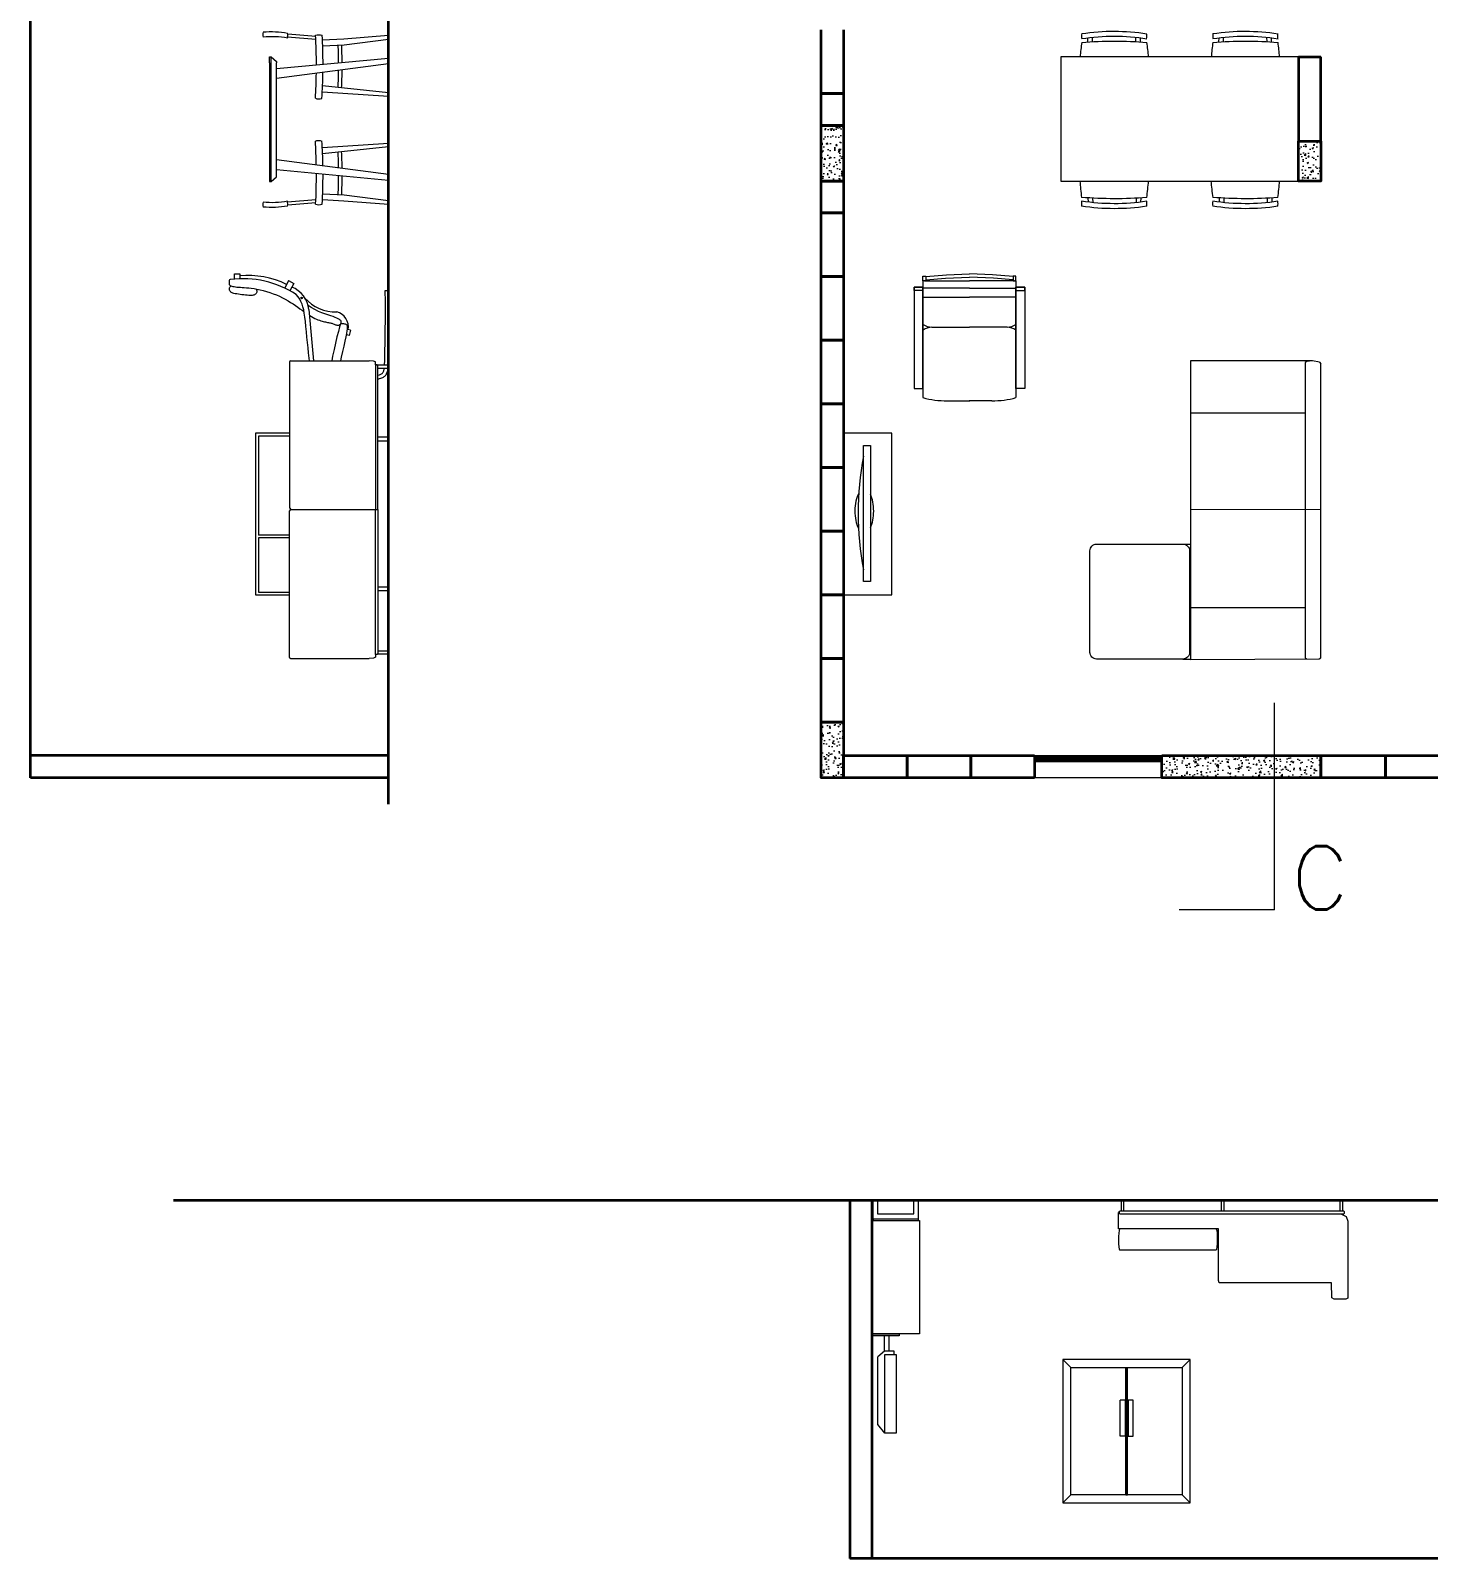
# Model space of a CAD drawing. Header units: inches. Extents: x 140.5 to 186.8, y 19 to 37.2.
# Drawn here: x 140.48 to 149.26, y 18.97 to 28.57 of the extents above; entities that cross this region are included whole.
import ezdxf

# ---------------------------------------------------------------- set-up
doc = ezdxf.new("R2010")
doc.units = ezdxf.units.IN
doc.header["$MEASUREMENT"] = 0
for name, color, linetype, lineweight in [('A-ANNO-SYMB', 3, 'Continuous', 18), ('A-ANNO-TEXT', 3, 'Continuous', 18), ('A-ELEV-PATT', 8, 'Continuous', 18), ('A-FLOR-PATT', 8, 'Continuous', 18), ('A-FURN', 8, 'Continuous', 18), ('A-GLAZ-FULL', 4, 'Continuous', 25), ('A-WALL-FULL', 7, 'Continuous', 35)]:
    doc.layers.add(name, color=color, linetype=linetype, lineweight=lineweight)
doc.styles.add('E-ROMANS', font='romans.shx', dxfattribs={"width": 0.8})
pattern_1 = [(50, (178.86213, 111.02678), (0.091092334, -0.00796954), [0.009525, -0.104775]), (355, (178.86213, 111.02678), (-0.01762141, 0.09552832), [0.00762, -0.08382]), (100.451, (178.86972, 111.02612), (0.07347125, 0.08755834), [0.008095, -0.089045]), (46.1842, (178.86213, 111.05218), (0.13553952, -0.02102116), [0.0142875, -0.1571625]), (96.6356, (178.87343, 111.05043), (0.11870212, 0.12371278), [0.0121425, -0.1335675]), (351.184, (178.86213, 111.05218), (0.1187023, 0.12371256), [0.01143, -0.12573]), (21, (178.87483, 111.04583), (0.07580744, -0.05113276), [0.009525, -0.104775]), (326, (178.87483, 111.04583), (0.03090101, 0.09209398), [0.00762, -0.08382]), (71.4514, (178.88115, 111.04157), (0.106708245, 0.04096143), [0.008095, -0.089045]), (37.5, (178.862132, 111.02678), (0.001544302, 0.04227752), [0, -0.082804, 0, -0.08509, 0, -0.0841375]), (7.5, (178.86213, 111.02678), (0.033409831, 0.050090287), [0, -0.048514, 0, -0.080899, 0, -0.0320675]), (327.5, (178.83381, 111.02678), (0.067795298, -0.002864372), [0, -0.03175, 0, -0.09906, 0, -0.131445]), (317.5, (178.82111, 111.02678), (0.07406459, 0.012713246), [0, -0.041275, 0, -0.065786, 0, -0.093345])]

# ---------------------------------------------------------------- blocks, each defined once
blk = doc.blocks.new('A$C08E36EE4')
for p, q in [((-27.99, 59.11), (-28.57, 59.11)), ((-28.57, 55.8), (-11.71, 55.8)), ((5.14, 55.8), (-11.71, 55.8)), ((4.57, 59.11), (5.14, 59.11)), ((-25.36, 44.89), (-11.71, 44.89)), ((1.93, 44.89), (-11.71, 44.89)), ((-19.81, 18.25), (-11.55, 18.25)), ((-3.62, 18.25), (-11.88, 18.25))]:
    blk.add_line(p, q)
for points in [[(-28.57, 63.41), (-27.58, 63.41), (-27.58, 61.76), (-28.57, 61.76)], [(5.14, 63.41), (4.15, 63.41), (4.15, 61.76), (5.14, 61.76)], [(-31.71, 22.71), (-28.57, 22.71), (-28.57, 59.44), (-31.71, 59.44)], [(-31.71, 59.44), (-28.57, 59.44), (-28.57, 58.26), (-31.71, 58.26)], [(8.29, 22.71), (5.14, 22.71), (5.14, 59.44), (8.29, 59.44)], [(8.29, 59.44), (5.14, 59.44), (5.14, 58.26), (8.29, 58.26)]]:
    blk.add_lwpolyline(points, close=True)
for points in [[(-28.57, 61.76), (-28.57, 19.4)], [(-27.98, 61.76), (-11.71, 61.76)], [(-27.58, 63.25), (-20.05, 63.87), (-11.71, 64.24)], [(-27.58, 62.09), (-20.42, 62.69), (-11.71, 63.08)], [(4.15, 63.25), (-3.38, 63.87), (-11.71, 64.24)], [(4.15, 62.09), (-3.01, 62.69), (-11.71, 63.08)], [(4.55, 61.76), (-11.71, 61.76)], [(5.14, 61.76), (5.14, 19.4)], [(-11.71, 59.11), (-27.99, 59.11)], [(-11.71, 59.11), (4.57, 59.11)]]:
    blk.add_lwpolyline(points)
for centre, radius, start, end in [((-25.08, 51.44), 6.56, 237.8862, 267.5576), ((-25.08, 38.33), 6.56, 92.4424, 122.1138), ((1.65, 51.44), 6.56, 272.4424, 302.1138), ((1.65, 38.33), 6.56, 57.8862, 87.5576), ((-20.57, 46.26), 28.02, 253.4121, 271.5567), ((-2.86, 46.26), 28.02, 268.4433, 286.5879)]:
    blk.add_arc(centre, radius, start, end)
blk = doc.blocks.new('A$C245B2C86')
for p, q in [((-86, 181.4), (-84.9, 182.4)), ((24.3, 182.4), (24, 84.8)), ((-47.9, 170.5), (-47.9, 84.8)), ((97.3, 84.8), (97.3, 170.5)), ((50, 79.2), (50, 84.8)), ((135.9, 79.2), (136.1, 84.8))]:
    blk.add_line(p, q)
for points in [[(-86, 181.4), (-87.2, 176.1), (-87.2, 84.8), (136.2, 84.8), (135.8, 181), (135.1, 182.4), (-84.9, 182.4)], [(-87.2, 176.1), (-86.5, 171.9), (-85.8, 170.5), (135.1, 170.5), (135.8, 171.7)]]:
    blk.add_lwpolyline(points)
blk.add_lwpolyline([(55, 84.2), (130.9, 84.2, -0.414214), (135.9, 79.2), (135.9, 14.7, -0.414214), (130.9, 9.7), (55, 9.7, -0.414214), (50, 14.7), (50, 79.2, -0.414214)], format="xyb", close=True)
blk = doc.blocks.new('A$C3DB733C8')
for p, q in [((-154.5, 98.4), (-154.5, 40.1)), ((66.8, 98.4), (66.8, 40.1)), ((-151.5, 35.4), (-43.8, 35.4)), ((63.8, 35.4), (-43.8, 35.4))]:
    blk.add_line(p, q)
for points in [[(-154.5, 98.4), (-154.3, 99), (-153.5, 99.2), (-45, 99.2), (-43.8, 98.2), (-43.8, 46.9), (-43.8, 33.6), (-150.8, 33.6), (-151.5, 34.1), (-151.5, 35.4), (-153.5, 35.3), (-154.3, 36.8), (-154.5, 40.1)], [(66.8, 98.4), (66.6, 99), (65.9, 99.2), (-42.6, 99.2), (-43.8, 98.2), (-43.8, 46.9), (-43.8, 33.6), (63.1, 33.6), (63.9, 34.1), (63.8, 35.4), (65.9, 35.3), (66.6, 36.8), (66.8, 40.1)], [(-148.8, 33.6), (-148.8, 25.6), (-151.1, 25.6), (-151.1, 33.8)], [(61.2, 33.6), (61.2, 25.6), (63.5, 25.6), (63.5, 33.8)]]:
    blk.add_lwpolyline(points)
blk = doc.blocks.new('divano lato')
for p, q in [((31.4304, 8.8405), (31.415, 8.8324)), ((31.505, 8.8405), (31.4304, 8.8405)), ((31.5164, 8.8338), (31.505, 8.8405)), ((31.415, 8.8324), (31.4137, 8.7364)), ((31.5164, 8.3494), (31.5164, 8.8338)), ((30.7072, 8.7364), (30.7042, 8.7228)), ((30.7042, 8.7228), (30.7042, 8.3973)), ((31.4137, 8.7364), (30.7072, 8.7364)), ((30.0751, 8.4691), (30.0756, 8.4915)), ((30.0756, 8.446), (30.0751, 8.4691)), ((30.0756, 8.4915), (30.0769, 8.5109)), ((30.0769, 8.5109), (30.0791, 8.5247)), ((30.0791, 8.5247), (30.0822, 8.5306)), ((30.0822, 8.5306), (30.6899, 8.5307)), ((30.6913, 8.5269), (30.6899, 8.5307)), ((30.6935, 8.5108), (30.6913, 8.5269)), ((30.6949, 8.4901), (30.6935, 8.5108)), ((30.6956, 8.4671), (30.6949, 8.4901)), ((30.6954, 8.4442), (30.6956, 8.4671)), ((30.7042, 8.3973), (30.0749, 8.3971)), ((30.0749, 8.3971), (30.075, 8.2961)), ((30.0769, 8.4246), (30.0756, 8.446)), ((30.0791, 8.4076), (30.0769, 8.4246)), ((30.0822, 8.3971), (30.0791, 8.4076)), ((30.6894, 8.3973), (30.6929, 8.4088)), ((30.6929, 8.4088), (30.6945, 8.424)), ((30.6945, 8.424), (30.6954, 8.4442)), ((30.075, 8.2961), (30.0794, 8.2961)), ((30.0794, 8.2919), (30.0794, 8.2995)), ((30.0836, 8.3037), (31.4911, 8.3037)), ((31.4911, 8.2877), (30.0836, 8.2877)), ((30.0922, 8.2194), (30.0922, 8.2877)), ((30.1099, 8.2877), (30.1099, 8.2194)), ((30.7211, 8.2194), (30.7211, 8.2877)), ((30.7388, 8.2877), (30.7388, 8.2194)), ((31.4667, 8.2194), (31.4667, 8.2877)), ((31.4717, 8.3033), (31.5064, 8.3198)), ((31.4843, 8.2877), (31.4843, 8.2194)), ((31.4953, 8.2995), (31.4953, 8.2919)), ((31.5064, 8.3198), (31.5164, 8.3494)), ((30.1099, 8.2194), (30.0922, 8.2194)), ((30.7388, 8.2194), (30.7211, 8.2194)), ((31.4843, 8.2194), (31.4667, 8.2194))]:
    blk.add_line(p, q)
for centre, start, end in [((30.0836, 8.2995), 90, 180), ((30.0836, 8.2919), 180, 270), ((31.4911, 8.2995), 360, 90), ((31.4911, 8.2919), 270, 0)]:
    blk.add_arc(centre, 0.00424, start, end)

msp = doc.modelspace()

# ---------------------------------------------------------------- hatches: boundary and pattern name
at = {"layer": 'A-FLOR-PATT'}
h = msp.add_hatch(dxfattribs=at)
h.set_pattern_fill('AR-CONC', color=256, scale=0.0005, style=0)
h.set_pattern_definition(pattern_1)
h.paths.add_polyline_path([(145.5876, 27.9759), (145.4476, 27.9759), (145.4476, 27.6259), (145.5876, 27.6259)])
h = msp.add_hatch(dxfattribs=at)
h.set_pattern_fill('AR-CONC', color=256, scale=0.0005, style=0)
h.set_pattern_definition([(50, (178.85713, 111.02678), (0.091092334, -0.00796954), [0.009525, -0.104775]), (355, (178.85713, 111.02678), (-0.01762141, 0.09552832), [0.00762, -0.08382]), (100.451, (178.86472, 111.02612), (0.07347125, 0.08755834), [0.008095, -0.089045]), (46.1842, (178.85713, 111.05218), (0.13553952, -0.02102116), [0.0142875, -0.1571625]), (96.6356, (178.86843, 111.05043), (0.11870212, 0.12371278), [0.0121425, -0.1335675]), (351.184, (178.85713, 111.05218), (0.1187023, 0.12371256), [0.01143, -0.12573]), (21, (178.86983, 111.04583), (0.07580744, -0.05113276), [0.009525, -0.104775]), (326, (178.86983, 111.04583), (0.03090101, 0.09209398), [0.00762, -0.08382]), (71.4514, (178.87615, 111.04157), (0.106708245, 0.04096143), [0.008095, -0.089045]), (37.5, (178.857132, 111.02678), (0.001544302, 0.04227752), [0, -0.082804, 0, -0.08509, 0, -0.0841375]), (7.5, (178.85713, 111.02678), (0.033409831, 0.050090287), [0, -0.048514, 0, -0.080899, 0, -0.0320675]), (327.5, (178.82881, 111.02678), (0.067795298, -0.002864372), [0, -0.03175, 0, -0.09906, 0, -0.131445]), (317.5, (178.81611, 111.02678), (0.07406459, 0.012713246), [0, -0.041275, 0, -0.065786, 0, -0.093345])])
h.paths.add_polyline_path([(148.5876, 27.8759), (148.4476, 27.8759), (148.4476, 27.6259), (148.5876, 27.6259)])
h = msp.add_hatch(dxfattribs=at)
h.set_pattern_fill('AR-CONC', color=256, scale=0.0005, style=0)
h.set_pattern_definition(pattern_1)
h.paths.add_polyline_path([(145.4476, 23.8759), (145.5876, 23.8759), (145.5876, 24.2259), (145.4476, 24.2259)])
for points in [[(146.8042, 23.9796), (146.8042, 23.9821), (146.7901, 23.9821), (146.7901, 24.0034), (146.8042, 24.0034), (146.8042, 24.0059), (146.7876, 24.0059), (146.7876, 23.9796)], [(147.5709, 23.9796), (147.5709, 23.9821), (147.5851, 23.9821), (147.5851, 24.0034), (147.5709, 24.0034), (147.5709, 24.0059), (147.5876, 24.0059), (147.5876, 23.9796)]]:
    msp.add_hatch(color=256, dxfattribs=at).paths.add_polyline_path(points)
h = msp.add_hatch(dxfattribs=at)
h.set_pattern_fill('AR-CONC', color=256, scale=0.0005, style=0)
h.set_pattern_definition([(50, (181.05213, 111.02678), (0.091092334, -0.00796954), [0.009525, -0.104775]), (355, (181.05213, 111.02678), (-0.01762141, 0.09552832), [0.00762, -0.08382]), (100.451, (181.05972, 111.02612), (0.07347125, 0.08755834), [0.008095, -0.089045]), (46.1842, (181.05213, 111.05218), (0.13553952, -0.02102116), [0.0142875, -0.1571625]), (96.6356, (181.06343, 111.05043), (0.11870212, 0.12371278), [0.0121425, -0.1335675]), (351.184, (181.05213, 111.05218), (0.1187023, 0.12371256), [0.01143, -0.12573]), (21, (181.06483, 111.04583), (0.07580744, -0.05113276), [0.009525, -0.104775]), (326, (181.06483, 111.04583), (0.03090101, 0.09209398), [0.00762, -0.08382]), (71.4514, (181.07115, 111.04157), (0.106708245, 0.04096143), [0.008095, -0.089045]), (37.5, (181.052132, 111.02678), (0.001544302, 0.04227752), [0, -0.082804, 0, -0.08509, 0, -0.0841375]), (7.5, (181.05213, 111.02678), (0.033409831, 0.050090287), [0, -0.048514, 0, -0.080899, 0, -0.0320675]), (327.5, (181.02381, 111.02678), (0.067795298, -0.002864372), [0, -0.03175, 0, -0.09906, 0, -0.131445]), (317.5, (181.01111, 111.02678), (0.07406459, 0.012713246), [0, -0.041275, 0, -0.065786, 0, -0.093345])])
h.paths.add_polyline_path([(147.5876, 24.0159), (147.5876, 23.8759), (148.5876, 23.8759), (148.5876, 24.0159)])

# ---------------------------------------------------------------- linework, layer by layer
for p, q in [((142.6615, 26.4062), (142.6634, 26.4067)), ((142.6627, 26.3799), (142.6615, 26.3796))]:
    msp.add_line(p, q)
at = {"layer": 'A-ANNO-SYMB'}
for q in [(148.2959, 24.3469), (147.6959, 23.0469)]:
    msp.add_line((148.2959, 23.0469), q, dxfattribs=at)
at = {"layer": 'A-ELEV-PATT'}
for p, q in [((147.3261, 19.7389), (147.3261, 19.9646)), ((147.3566, 19.9646), (147.3566, 19.7389)), ((147.3766, 19.9646), (147.3766, 19.7389)), ((147.4071, 19.7389), (147.4071, 19.9646)), ((147.3566, 19.7389), (147.3261, 19.7389)), ((147.3766, 19.7389), (147.4071, 19.7389))]:
    msp.add_line(p, q, dxfattribs=at)
at = {"layer": 'A-FURN'}
for p, q in [((142.2725, 28.5152), (142.0951, 28.5298)), ((142.2715, 28.5346), (142.0955, 28.549)), ((142.314, 28.5143), (142.4487, 28.5208)), ((142.4487, 28.5208), (142.7299, 28.5433)), ((142.7299, 28.5187), (142.7299, 28.5432)), ((147.1215, 28.5265), (147.1208, 28.5004)), ((147.1501, 28.53), (147.1494, 28.5021)), ((147.4254, 28.5018), (147.4246, 28.5299)), ((147.454, 28.5003), (147.4531, 28.5265)), ((147.9454, 28.5265), (147.9447, 28.5004)), ((147.9741, 28.53), (147.9733, 28.5021)), ((148.2493, 28.5018), (148.2485, 28.5299)), ((148.2779, 28.5003), (148.277, 28.5265)), ((142.3155, 28.4769), (142.4497, 28.4833)), ((142.4497, 28.4833), (142.7299, 28.5187)), ((141.9923, 27.6235), (141.9923, 28.4066)), ((142.3132, 28.1871), (142.7299, 28.1603)), ((142.7299, 28.1814), (142.3149, 28.2255)), ((142.7299, 28.1603), (142.7299, 28.1814)), ((142.3132, 27.8366), (142.7299, 27.8634)), ((142.7299, 27.8634), (142.7299, 27.8423)), ((142.7299, 27.8423), (142.3149, 27.7982)), ((142.2725, 27.5085), (142.0951, 27.4939)), ((142.2715, 27.4891), (142.0955, 27.4747)), ((142.314, 27.5094), (142.4487, 27.5029)), ((142.3155, 27.5468), (142.4497, 27.5404)), ((142.4487, 27.5029), (142.7299, 27.4804)), ((142.4497, 27.5404), (142.7299, 27.505)), ((142.7299, 27.505), (142.7299, 27.4805)), ((147.1241, 27.5204), (147.125, 27.4942)), ((147.1527, 27.5189), (147.1535, 27.4908)), ((147.4279, 27.4907), (147.4287, 27.5186)), ((147.4565, 27.4942), (147.4573, 27.5203)), ((147.948, 27.5204), (147.9489, 27.4942)), ((147.9766, 27.5189), (147.9774, 27.4908)), ((148.2518, 27.4907), (148.2526, 27.5186)), ((148.2805, 27.4942), (148.2812, 27.5203)), ((142.1006, 27.0013), (142.0773, 26.953)), ((142.1006, 27.0013), (142.1334, 26.9827)), ((142.1334, 26.9827), (142.108, 26.9371)), ((142.1607, 26.8977), (142.1484, 26.9127)), ((142.1709, 26.883), (142.1607, 26.8977)), ((142.7088, 26.9391), (142.7299, 26.9391)), ((142.7099, 26.8681), (142.7088, 26.9391)), ((142.1791, 26.8683), (142.1709, 26.883)), ((142.1859, 26.8527), (142.1791, 26.8683)), ((142.1913, 26.8358), (142.1859, 26.8527)), ((142.1959, 26.8169), (142.1913, 26.8358)), ((142.1998, 26.7954), (142.1959, 26.8169)), ((142.2033, 26.7708), (142.1998, 26.7954)), ((142.228, 26.819), (142.2574, 26.4971)), ((142.7091, 26.7458), (142.71, 26.7913)), ((142.7111, 26.8328), (142.7099, 26.8681)), ((142.71, 26.7913), (142.7111, 26.8328)), ((142.2067, 26.7426), (142.2033, 26.7708)), ((142.2101, 26.7116), (142.2067, 26.7426)), ((142.2135, 26.6786), (142.2101, 26.7116)), ((142.7078, 26.6504), (142.7084, 26.6982)), ((142.7084, 26.6982), (142.7091, 26.7458)), ((142.2168, 26.6447), (142.2135, 26.6786)), ((142.2201, 26.6106), (142.2168, 26.6447)), ((142.2233, 26.5773), (142.2201, 26.6106)), ((142.7066, 26.562), (142.7072, 26.6044)), ((142.7072, 26.6044), (142.7078, 26.6504)), ((142.2265, 26.5457), (142.2233, 26.5773)), ((142.2318, 26.4971), (142.2265, 26.5457)), ((142.7049, 26.4957), (142.7058, 26.5253)), ((142.7058, 26.5253), (142.7066, 26.562)), ((142.7294, 26.5311), (142.7279, 26.4999)), ((142.6634, 26.4067), (142.6731, 26.4094)), ((142.6731, 26.4094), (142.6802, 26.4121)), ((142.6802, 26.4121), (142.6854, 26.4146)), ((142.6854, 26.4146), (142.689, 26.4171)), ((142.689, 26.4171), (142.6917, 26.4196)), ((142.6917, 26.4196), (142.6938, 26.4221)), ((142.6938, 26.4221), (142.6957, 26.4249)), ((142.6957, 26.4249), (142.6975, 26.4286)), ((142.6975, 26.4286), (142.6993, 26.4344)), ((142.6993, 26.4344), (142.7009, 26.443)), ((142.7009, 26.443), (142.7016, 26.4491)), ((142.7034, 26.4686), (142.7037, 26.4728)), ((142.7037, 26.4728), (142.7049, 26.4957)), ((142.7113, 26.4071), (142.708, 26.4026)), ((142.7143, 26.4123), (142.7113, 26.4071)), ((142.7171, 26.4188), (142.7143, 26.4123)), ((142.7197, 26.4276), (142.7171, 26.4188)), ((142.7221, 26.4393), (142.7197, 26.4276)), ((142.7234, 26.4491), (142.7221, 26.4393)), ((142.7262, 26.4747), (142.7256, 26.4686)), ((142.7279, 26.4999), (142.7262, 26.4747)), ((142.6712, 26.3822), (142.6627, 26.3799)), ((142.6787, 26.3845), (142.6712, 26.3822)), ((142.6853, 26.3869), (142.6787, 26.3845)), ((142.6911, 26.3894), (142.6853, 26.3869)), ((142.6961, 26.3922), (142.6911, 26.3894)), ((142.7006, 26.3953), (142.6961, 26.3922)), ((142.7045, 26.3987), (142.7006, 26.3953)), ((142.708, 26.4026), (142.7045, 26.3987)), ((142.1069, 26.0235), (141.9126, 26.0235)), ((142.1069, 25.4015), (141.9126, 25.4015)), ((142.1069, 25.385), (141.9126, 25.385)), ((146.7876, 24.0159), (147.5876, 24.0159)), ((147.5876, 23.8759), (146.7876, 23.8759)), ((145.7748, 21.1042), (145.7748, 21.2197)), ((145.7748, 21.2197), (145.8015, 21.2197)), ((145.8015, 21.2197), (145.8015, 21.1345)), ((145.8015, 21.1345), (146.0302, 21.1345)), ((146.0302, 21.1345), (146.0302, 21.2197)), ((146.0302, 21.2197), (146.057, 21.2197)), ((146.057, 21.2197), (146.057, 21.0929)), ((145.7666, 21.0929), (146.066, 21.0929)), ((145.7666, 20.3823), (145.7666, 21.0929)), ((145.7748, 21.1042), (146.0569, 21.1042)), ((145.7748, 21.1042), (145.7748, 21.0929)), ((146.066, 21.0929), (146.066, 20.3823)), ((146.066, 20.3823), (145.7666, 20.3823)), ((145.8454, 20.2733), (145.8454, 20.3678)), ((145.8757, 20.2733), (145.8757, 20.3678)), ((145.8029, 19.8106), (145.8029, 20.2361)), ((147.7666, 20.2197), (146.9666, 20.2197)), ((146.9666, 20.2197), (146.9666, 19.3197)), ((146.9666, 20.2197), (147.0166, 20.1697)), ((147.0166, 19.3697), (147.0166, 20.1697)), ((147.0166, 20.1697), (147.7166, 20.1697)), ((147.3616, 19.3697), (147.3616, 20.1697)), ((147.3666, 19.3697), (147.3666, 20.1697)), ((147.3716, 19.3697), (147.3716, 20.1697)), ((147.7666, 20.2197), (147.7166, 20.1697)), ((147.7166, 20.1697), (147.7166, 19.3697)), ((147.7666, 19.3197), (147.7666, 20.2197)), ((147.3566, 19.9646), (147.3261, 19.9646)), ((147.4071, 19.9646), (147.3766, 19.9646)), ((145.8474, 19.7567), (145.8029, 19.8106)), ((147.0166, 19.3697), (146.9666, 19.3197)), ((146.9666, 19.3197), (147.7666, 19.3197)), ((147.7166, 19.3697), (147.0166, 19.3697)), ((147.3616, 19.3697), (147.3666, 19.3697)), ((147.3666, 19.3697), (147.3716, 19.3697)), ((147.7166, 19.3697), (147.7666, 19.3197))]:
    msp.add_line(p, q, dxfattribs=at)
for points in [[(142.0946, 28.5246, 0.066438), (141.9407, 28.5309, 3.035344)], [(142.0952, 28.5546, 0.066438), (141.9413, 28.5609, 3.035344)], [(142.2712, 28.5424, -0.162787), (142.3126, 28.5429, -0.892277)], [(147.0851, 28.5215, -0.076135), (147.4941, 28.521, -3.508425)], [(147.0852, 28.5529, -0.076111), (147.4941, 28.5524, -3.508425)], [(147.909, 28.5215, -0.076135), (148.318, 28.521, -3.508425)], [(147.9091, 28.5529, -0.076111), (148.318, 28.5524, -3.508425)], [(147.085, 28.4978, -0.040002), (147.4942, 28.4973, -3.508425)], [(147.9089, 28.4978, -0.040002), (148.3181, 28.4973, -3.508425)], [(142.2694, 28.1463, 0.162787), (142.3108, 28.1458, 0.892277)], [(142.2694, 27.8774, -0.162787), (142.3108, 27.8779, -0.892277)], [(142.0946, 27.4991, -0.066438), (141.9407, 27.4928, -3.035344)], [(142.0952, 27.4691, -0.066438), (141.9413, 27.4628, -3.035344)], [(142.2712, 27.4813, 0.162787), (142.3126, 27.4808, 0.892277)], [(147.4931, 27.5229, -0.040002), (147.0839, 27.5234, -3.508425)], [(147.493, 27.4992, -0.076135), (147.0839, 27.4997, -3.508425)], [(147.4929, 27.4678, -0.076111), (147.0839, 27.4683, -3.508425)], [(148.317, 27.5229, -0.040002), (147.9078, 27.5234, -3.508425)], [(148.3169, 27.4992, -0.076135), (147.9078, 27.4997, -3.508425)], [(148.3168, 27.4678, -0.076111), (147.9078, 27.4683, -3.508425)]]:
    msp.add_lwpolyline(points, format="xyb", dxfattribs=at)
for points in [[(141.9817, 28.3694), (141.9818, 28.4066), (141.9923, 28.4066), (142.0245, 28.3766), (142.0244, 28.369)], [(141.9817, 28.3694), (141.9817, 27.6234), (141.9922, 27.6234), (142.0244, 27.6534), (142.0244, 28.369)], [(142.0244, 28.3326), (142.7299, 28.3985), (142.7299, 28.3627), (142.0244, 28.2709)], [(142.0244, 27.6982), (142.7299, 27.6323), (142.7299, 27.668), (142.0244, 27.7598)], [(141.7279, 26.9983), (141.7283, 26.9752)], [(141.7608, 27.01), (141.7608, 27.01), (141.7608, 27.0433), (141.7938, 27.0433), (141.7938, 27.0122)], [(141.7283, 26.9752), (141.7302, 26.973), (141.7334, 26.9708), (141.738, 26.9686), (141.7438, 26.9665), (141.7507, 26.9645), (141.7586, 26.9628), (141.7674, 26.9613), (141.7769, 26.96), (141.7871, 26.9591), (141.7981, 26.9584), (141.8098, 26.9577), (141.8225, 26.957), (141.8362, 26.956), (141.8509, 26.9546), (141.8668, 26.9526), (141.8839, 26.95), (141.9023, 26.9466), (141.9217, 26.9424), (141.9418, 26.9374), (141.9625, 26.9317), (141.9833, 26.9253), (142.004, 26.9181), (142.0244, 26.9104), (142.044, 26.902), (142.0628, 26.8931), (142.0806, 26.8836), (142.0977, 26.8739), (142.114, 26.8639), (142.1295, 26.8538), (142.1444, 26.8436), (142.1588, 26.8337), (142.1726, 26.8239), (142.186, 26.8145), (142.1978, 26.8063)], [(141.8966, 26.9477), (141.8995, 26.9418), (141.9011, 26.9365), (141.9016, 26.9316), (141.9012, 26.9272), (141.9, 26.9233), (141.8981, 26.9199), (141.8957, 26.9169), (141.8929, 26.9144), (141.8899, 26.9122), (141.8866, 26.9105), (141.8828, 26.9092), (141.8784, 26.9082), (141.8731, 26.9076), (141.867, 26.9073), (141.8598, 26.9073), (141.8514, 26.9077), (141.8417, 26.9083), (141.8311, 26.9092), (141.8198, 26.9103), (141.8082, 26.9116), (141.7966, 26.9131), (141.7855, 26.9147), (141.7751, 26.9164), (141.7659, 26.9183), (141.758, 26.9202), (141.7515, 26.9221), (141.7461, 26.9242), (141.7417, 26.9264), (141.7383, 26.9287), (141.7355, 26.9313), (141.7334, 26.934), (141.7317, 26.9369), (141.7303, 26.94), (141.7294, 26.9434), (141.729, 26.947), (141.7293, 26.9508), (141.7303, 26.9549), (141.7322, 26.9591), (141.7351, 26.9636), (141.7391, 26.9682)], [(141.7632, 26.962), (141.763, 26.962)], [(142.2312, 26.7839), (142.2349, 26.7815), (142.246, 26.7747), (142.2566, 26.7685), (142.2668, 26.7631), (142.2766, 26.7584), (142.2859, 26.7544), (142.2948, 26.751), (142.3033, 26.7481), (142.3113, 26.7458), (142.319, 26.7438), (142.3262, 26.7421), (142.3331, 26.7407), (142.3397, 26.7395), (142.3458, 26.7383), (142.3517, 26.7373), (142.3573, 26.7362), (142.3626, 26.7351), (142.3677, 26.7339), (142.3727, 26.7325), (142.3774, 26.731), (142.3821, 26.7292), (142.3866, 26.7273), (142.391, 26.7254), (142.3953, 26.7236), (142.3996, 26.7221), (142.4038, 26.721), (142.4079, 26.7204), (142.412, 26.7205), (142.4161, 26.7214), (142.42, 26.7229), (142.4236, 26.7251), (142.4268, 26.7277), (142.4294, 26.7308), (142.4313, 26.7342), (142.4324, 26.7378), (142.4325, 26.7415), (142.4315, 26.7452), (142.4292, 26.749), (142.4256, 26.7529), (142.4203, 26.7569), (142.4134, 26.761), (142.4046, 26.7652), (142.3939, 26.7696), (142.3809, 26.7743), (142.3658, 26.7792), (142.3487, 26.7846), (142.3299, 26.7909), (142.3096, 26.7984), (142.2883, 26.8074), (142.2661, 26.8183), (142.2433, 26.8312), (142.2232, 26.8447)], [(142.4283, 26.7291), (142.4216, 26.7092), (142.4138, 26.6811), (142.4052, 26.6466), (142.396, 26.6079), (142.3868, 26.5667), (142.3778, 26.525), (142.372, 26.4971)], [(142.4291, 26.4971), (142.434, 26.5187), (142.442, 26.5544), (142.4496, 26.5885), (142.4564, 26.6196), (142.4621, 26.6465), (142.4665, 26.6682), (142.4696, 26.6851), (142.4715, 26.6978), (142.4722, 26.707), (142.4719, 26.7134), (142.4707, 26.7176), (142.4686, 26.7205), (142.4657, 26.7225), (142.4621, 26.7243), (142.4581, 26.726), (142.4535, 26.7274), (142.4487, 26.7286), (142.4436, 26.7294), (142.4384, 26.7298), (142.4333, 26.7297), (142.4283, 26.7291)], [(142.4901, 26.6883), (142.4815, 26.6564), (142.465, 26.6605)], [(142.4901, 26.6883), (142.4709, 26.6941)], [(142.1069, 26.0423), (141.8939, 26.0423), (141.8939, 25.0259), (142.1069, 25.0259)], [(142.1069, 26.0423), (141.8939, 26.0423), (141.8939, 25.0259), (142.1069, 25.0259)], [(141.9126, 26.0235), (141.9126, 25.4015)], [(142.6615, 25.994), (142.7298, 25.994), (142.7298, 26.0161), (142.6615, 26.0161)], [(141.9126, 25.385), (141.9126, 25.0415), (142.1069, 25.0415)], [(142.6615, 25.0522), (142.7298, 25.0522), (142.7298, 25.0743), (142.6615, 25.0743)], [(145.8454, 20.3678), (145.7666, 20.3678), (145.7666, 20.3823), (145.9379, 20.3823), (145.9379, 20.3678), (145.8454, 20.3678)], [(145.9061, 20.2523), (145.9061, 20.2733), (145.8454, 20.2733), (145.8029, 20.2361)]]:
    msp.add_lwpolyline(points, dxfattribs=at)
for points in [[(148.4476, 27.6259), (148.4476, 28.4066), (146.9535, 28.4066), (146.9535, 27.6259)], [(145.8907, 25.0259), (145.8907, 26.0423), (145.5876, 26.0423), (145.5876, 25.0259)], [(145.7142, 25.9653), (145.757, 25.9653), (145.757, 25.1095), (145.7142, 25.1095)], [(145.9195, 19.7567), (145.8474, 19.7567), (145.8474, 20.2523), (145.9195, 20.2523)]]:
    msp.add_lwpolyline(points, close=True, dxfattribs=at)
msp.add_circle((142.1828, 26.8914), 0.00494, dxfattribs=at)
for centre, radius, start, end in [((141.997, 28.5446), 0.058, 163.63816, 193.68351), ((141.9351, 28.543), 0.1605, 353.40914, 4.17474), ((138.8283, 28.3594), 3.4477, 359.94516, 3.0425), ((138.9193, 28.3587), 3.3982, 0.02057, 3.10749), ((147.1921, 28.537), 0.1081, 171.51542, 188.24682), ((147.3855, 28.5369), 0.1081, 351.51542, 8.24682), ((148.016, 28.537), 0.1081, 171.51542, 188.24682), ((148.2094, 28.5369), 0.1081, 351.51542, 8.24682), ((139.271, 28.3545), 3.1444, 0.26663, 2.31683), ((139.4424, 28.3488), 2.9953, 0.42782, 2.56011), ((148.5166, 28.2913), 1.4464, 171.79347, 175.42716), ((146.0631, 28.2939), 1.4455, 4.47227, 8.08792), ((149.3405, 28.2913), 1.4464, 171.79347, 175.42716), ((146.887, 28.2939), 1.4455, 4.47227, 8.08792), ((138.8283, 28.3594), 3.4477, 356.45709, 359.07313), ((138.9193, 28.3587), 3.3982, 356.4069, 359.16166), ((139.271, 28.3545), 3.1444, 357.46393, 359.40426), ((139.4424, 28.3488), 2.9953, 357.40354, 359.53843), ((138.8283, 27.6643), 3.4477, 1.04454, 3.54291), ((138.9193, 27.665), 3.3982, 0.9577, 3.5931), ((139.271, 27.6692), 3.1444, 0.72465, 2.53607), ((139.4424, 27.6749), 2.9953, 0.59685, 2.59646), ((138.8283, 27.6643), 3.4477, 356.9575, 0.17224), ((138.9193, 27.665), 3.3982, 356.89251, 0.09853), ((139.271, 27.6692), 3.1444, 357.68317, 359.86203), ((139.4424, 27.6749), 2.9953, 357.43989, 359.70721), ((148.515, 27.7268), 1.4455, 184.00292, 188.08792), ((146.0615, 27.7294), 1.4464, 351.79347, 355.8963), ((149.3389, 27.7268), 1.4455, 184.00292, 188.08792), ((146.8854, 27.7294), 1.4464, 351.79347, 355.8963), ((141.997, 27.4791), 0.058, 166.31649, 196.36184), ((141.9351, 27.4807), 0.1605, 355.82526, 6.59086), ((147.1908, 27.4838), 0.1081, 171.51542, 188.24682), ((147.386, 27.4837), 0.1081, 351.51542, 8.24682), ((148.0147, 27.4838), 0.1081, 171.51542, 188.24682), ((148.2099, 27.4837), 0.1081, 351.51542, 8.24682), ((141.7362, 26.9989), 0.0084, 88.62099, 183.60767), ((141.8166, 26.4127), 0.5999, 56.42436, 97.67756), ((141.8404, 26.456), 0.5769, 64.50284, 94.63525), ((142.0594, 26.8028), 0.1691, 5.1544, 68.64617), ((142.3906, 27.0502), 0.2455, 220.37414, 273.26335), ((142.3748, 26.707), 0.1025, 351.89199, 73.08633), ((147.5269, 25.5395), 1.8477, 168.84487, 191.15129)]:
    msp.add_arc(centre, radius, start, end, dxfattribs=at)
for start_param, end_param in [(3.776419, 5.613037), (6.995762, 8.712201)]:
    msp.add_ellipse((145.7184, 25.5521), major_axis=(0, -0.1366), ratio=0.43211, start_param=start_param, end_param=end_param, dxfattribs=at)
at = {"layer": 'A-GLAZ-FULL'}
for p, q in [((146.7876, 24.0059), (147.5876, 24.0059)), ((146.8042, 24.0059), (146.7876, 24.0059)), ((147.5876, 24.0059), (146.8042, 24.0059)), ((146.8042, 24.0034), (146.8042, 24.0059)), ((147.5876, 24.0059), (147.5876, 23.9796)), ((146.7876, 23.9796), (147.5876, 23.9796)), ((146.7901, 23.9821), (146.7901, 24.0034)), ((146.8042, 23.9821), (146.7901, 23.9821)), ((146.7942, 23.9994), (146.8234, 23.9994)), ((146.7942, 23.9861), (146.7942, 23.9994)), ((146.7942, 23.9861), (146.8234, 23.9861)), ((146.8042, 23.9796), (146.8042, 23.9821)), ((146.8134, 23.9953), (147.5561, 23.9953)), ((146.8134, 23.9903), (146.8134, 23.9953)), ((146.8134, 23.9903), (147.5561, 23.9903)), ((146.8234, 23.9953), (146.8234, 23.9994)), ((146.8234, 23.9861), (146.8234, 23.9903)), ((147.5753, 23.9994), (147.5461, 23.9994)), ((147.5461, 23.9953), (147.5461, 23.9994)), ((147.5461, 23.9861), (147.5461, 23.9903)), ((147.5753, 23.9861), (147.5461, 23.9861)), ((147.5561, 23.9953), (147.5561, 23.9903)), ((147.5753, 23.9861), (147.5753, 23.9994))]:
    msp.add_line(p, q, dxfattribs=at)
at = {"layer": 'A-WALL-FULL'}
for p, q in [((142.7299, 23.7101), (142.7299, 32.6503)), ((140.4799, 23.8759), (140.4799, 32.4965)), ((145.4476, 28.1759), (145.4476, 28.5759)), ((145.5876, 28.5759), (145.5876, 28.1759)), ((148.4476, 28.4066), (148.5876, 28.4066)), ((148.4476, 28.4066), (148.4476, 27.8759)), ((148.5876, 27.8759), (148.5876, 28.4066)), ((145.4476, 28.1759), (145.5876, 28.1759)), ((145.4476, 27.9759), (145.4476, 28.1759)), ((145.5876, 28.1759), (145.4476, 28.1759)), ((145.5876, 28.1759), (145.5876, 27.9759)), ((145.5876, 27.9759), (145.4476, 27.9759)), ((145.4476, 27.6259), (145.5876, 27.6259)), ((145.4476, 27.4259), (145.4476, 27.6259)), ((145.5876, 27.6259), (145.5876, 27.4259)), ((148.5876, 27.6259), (148.4476, 27.6259)), ((145.5876, 27.4259), (145.4476, 27.4259)), ((145.4476, 27.4259), (145.5876, 27.4259)), ((145.4476, 27.0259), (145.4476, 27.4259)), ((145.5876, 27.4259), (145.5876, 27.0259)), ((145.4476, 27.0259), (145.5876, 27.0259)), ((145.4476, 26.6259), (145.4476, 27.0259)), ((145.5876, 27.0259), (145.4476, 27.0259)), ((145.5876, 27.0259), (145.5876, 26.6259)), ((145.4476, 26.6259), (145.5876, 26.6259)), ((145.4476, 26.2259), (145.4476, 26.6259)), ((145.5876, 26.6259), (145.4476, 26.6259)), ((145.5876, 26.6259), (145.5876, 26.2259)), ((145.4476, 26.2259), (145.5876, 26.2259)), ((145.4476, 25.8259), (145.4476, 26.2259)), ((145.5876, 26.2259), (145.4476, 26.2259)), ((145.5876, 26.2259), (145.5876, 25.8259)), ((145.4476, 25.8259), (145.5876, 25.8259)), ((145.4476, 25.4259), (145.4476, 25.8259)), ((145.5876, 25.8259), (145.4476, 25.8259)), ((145.5876, 25.8259), (145.5876, 25.4259)), ((145.4476, 25.4259), (145.5876, 25.4259)), ((145.4476, 25.0259), (145.4476, 25.4259)), ((145.5876, 25.4259), (145.4476, 25.4259)), ((145.5876, 25.4259), (145.5876, 25.0259)), ((145.4476, 25.0259), (145.5876, 25.0259)), ((145.4476, 24.6259), (145.4476, 25.0259)), ((145.5876, 25.0259), (145.4476, 25.0259)), ((145.5876, 25.0259), (145.5876, 24.6259)), ((145.4476, 24.6259), (145.5876, 24.6259)), ((145.4476, 24.2259), (145.4476, 24.6259)), ((145.5876, 24.6259), (145.4476, 24.6259)), ((145.5876, 24.6259), (145.5876, 24.2259)), ((145.5876, 24.2259), (145.4476, 24.2259)), ((142.7299, 24.0159), (140.4799, 24.0159)), ((145.5876, 24.0159), (145.9876, 24.0159)), ((145.5876, 23.8759), (145.5876, 24.0159)), ((145.9876, 24.0159), (145.9876, 23.8759)), ((145.9876, 24.0159), (146.3876, 24.0159)), ((145.9876, 23.8759), (145.9876, 24.0159)), ((146.3876, 24.0159), (146.7876, 24.0159)), ((146.3876, 23.8759), (146.3876, 24.0159)), ((146.3876, 24.0159), (146.3876, 23.8759)), ((146.7876, 24.0159), (146.7876, 23.8759)), ((148.5876, 24.0159), (148.9926, 24.0159)), ((148.5876, 23.8759), (148.5876, 24.0159)), ((148.9926, 24.0159), (149.3976, 24.0159)), ((148.9926, 23.8759), (148.9926, 24.0159)), ((148.9926, 24.0159), (148.9926, 23.8759)), ((142.7299, 23.8759), (140.4799, 23.8759)), ((145.9876, 23.8759), (145.5876, 23.8759)), ((146.3876, 23.8759), (145.9876, 23.8759)), ((146.7876, 23.8759), (146.3876, 23.8759)), ((148.9926, 23.8759), (148.5876, 23.8759)), ((149.3976, 23.8759), (148.9926, 23.8759)), ((155.0751, 21.2197), (141.3784, 21.2197)), ((145.6266, 21.2197), (145.6266, 18.9697)), ((145.7666, 21.2197), (145.7666, 18.9697)), ((154.7666, 18.9697), (145.6266, 18.9697))]:
    msp.add_line(p, q, dxfattribs=at)
for points in [[(145.4476, 27.9759), (145.5876, 27.9759), (145.5876, 27.6259), (145.4476, 27.6259)], [(148.4476, 27.8759), (148.5876, 27.8759), (148.5876, 27.6259), (148.4476, 27.6259)], [(145.4476, 24.2259), (145.5876, 24.2259), (145.5876, 23.8759), (145.4476, 23.8759)], [(147.5876, 24.0159), (148.5876, 24.0159), (148.5876, 23.8759), (147.5876, 23.8759)]]:
    msp.add_lwpolyline(points, close=True, dxfattribs=at)

# ---------------------------------------------------------------- block references
at = {"layer": 'A-FURN', "xscale": 0.01733570547759881, "yscale": 0.01733570547759881, "zscale": 0.01733570547759881}
msp.add_blockref('A$C08E36EE4', (146.5826, 25.9293), dxfattribs=at)
at = {"layer": 'A-FURN'}
for name, p, xscale, yscale, zscale, rotation in [('A$C3DB733C8', (142.9457, 25.9318), 0.008457720637786286, 0.008457720637786286, 0.008457720637786286, 90), ('A$C245B2C86', (147.0546, 25.7645), 0.008404859835097535, 0.008404859835097535, 0.008404859835097535, 270)]:
    msp.add_blockref(name, p, dxfattribs=dict(at, xscale=xscale, yscale=yscale, zscale=zscale, rotation=rotation))
at = {"layer": 'A-FURN', "xscale": -1, "rotation": 180}
msp.add_blockref('divano lato', (117.2402, 29.4391), dxfattribs=at)

# ---------------------------------------------------------------- texts
at = {"layer": 'A-ANNO-TEXT', "style": 'E-ROMANS'}
msp.add_text('C', height=0.4, dxfattribs=at).set_placement((148.4016, 23.0471))

doc.saveas('drawing.dxf')
